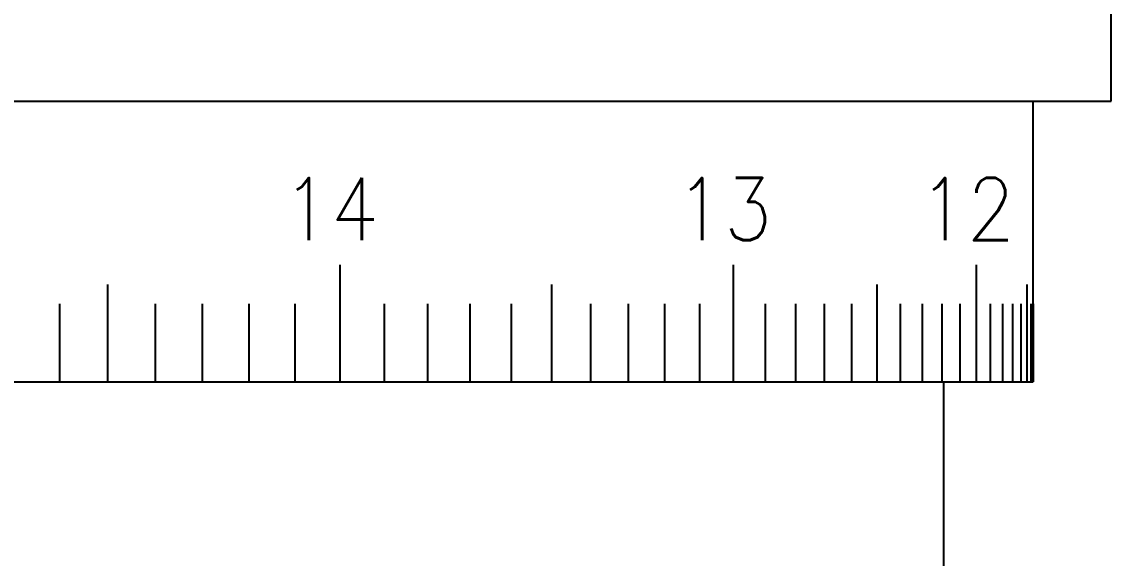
# Model space of a CAD drawing. Extents: x 10 to 127, y 10 to 351.
# Drawn here: x 88.04 to 116, y 191.47 to 205.24 of the extents above; entities that cross this region are included whole.
import ezdxf

# ---------------------------------------------------------------- set-up
doc = ezdxf.new("R2010")
doc.units = 0
doc.layers.get('0').update_dxf_attribs({"linetype": 'CONTINUOUS'})
doc.styles.add('CONVERTER_2', font='txt.shx', dxfattribs={"width": 0.9})

# ---------------------------------------------------------------- blocks, each defined once
blk = doc.blocks.new('*U21')
at = {"color": 7, "linetype": 'CONTINUOUS', "style": 'CONVERTER_2', "width": 0.9}
blk.add_text('12', height=1.6, dxfattribs=at).set_placement((111.059, 199.633))
blk = doc.blocks.new('*U22')
at = {"color": 7, "linetype": 'CONTINUOUS', "style": 'CONVERTER_2', "width": 0.9}
blk.add_text('13', height=1.6, dxfattribs=at).set_placement((104.822, 199.633))
blk = doc.blocks.new('*U23')
at = {"color": 7, "linetype": 'CONTINUOUS', "style": 'CONVERTER_2', "width": 0.9}
blk.add_text('14', height=1.6, dxfattribs=at).set_placement((94.73, 199.633))

msp = doc.modelspace()

# ---------------------------------------------------------------- linework, layer by layer
at = {"color": 7, "linetype": 'CONTINUOUS'}
for p, q in [((116, 203.2), (116, 205.986)), ((84, 203.2), (114, 203.2)), ((114, 203.2), (116, 203.2)), ((114, 196), (114, 203.2)), ((54, 196), (114, 196)), ((84, 196), (111.7, 196)), ((87.76, 196), (89.003, 196)), ((89.003, 196), (90.237, 196)), ((90.237, 196), (91.461, 196)), ((91.461, 196), (92.671, 196)), ((92.671, 196), (93.866, 196)), ((93.866, 196), (95.044, 196)), ((95.044, 196), (96.202, 196)), ((96.202, 196), (97.339, 196)), ((97.339, 196), (98.453, 196)), ((98.453, 196), (99.541, 196)), ((99.541, 196), (100.602, 196)), ((100.602, 196), (101.634, 196)), ((101.634, 196), (102.634, 196)), ((102.634, 196), (103.603, 196)), ((103.603, 196), (104.536, 196)), ((104.536, 196), (105.434, 196)), ((105.434, 196), (106.294, 196)), ((106.294, 196), (107.115, 196)), ((107.115, 196), (107.896, 196)), ((107.896, 196), (108.634, 196)), ((108.634, 196), (109.33, 196)), ((109.33, 196), (109.981, 196)), ((109.981, 196), (110.586, 196)), ((110.586, 196), (111.145, 196)), ((111.145, 196), (111.656, 196)), ((111.656, 196), (112.118, 196)), ((111.7, 196), (114, 196)), ((111.7, 164), (111.7, 196)), ((112.118, 196), (112.532, 196)), ((112.532, 196), (112.895, 196)), ((112.895, 196), (113.207, 196)), ((113.207, 196), (113.469, 196)), ((113.469, 196), (113.678, 196)), ((113.678, 196), (113.836, 196)), ((113.836, 196), (113.941, 196)), ((113.941, 196), (113.993, 196)), ((113.993, 196), (114, 196))]:
    msp.add_line(p, q, dxfattribs=at)
at = {"color": 3, "linetype": 'CONTINUOUS'}
for p, q in [((96.202, 199), (96.202, 196)), ((106.294, 199), (106.294, 196)), ((112.532, 199), (112.532, 196)), ((90.237, 198.5), (90.237, 196)), ((101.634, 198.5), (101.634, 196)), ((109.981, 198.5), (109.981, 196)), ((113.836, 198.5), (113.836, 196)), ((89.003, 198), (89.003, 196)), ((91.461, 198), (91.461, 196)), ((92.671, 198), (92.671, 196)), ((93.866, 198), (93.866, 196)), ((95.044, 198), (95.044, 196)), ((97.339, 198), (97.339, 196)), ((98.453, 198), (98.453, 196)), ((99.541, 198), (99.541, 196)), ((100.602, 198), (100.602, 196)), ((102.634, 198), (102.634, 196)), ((103.603, 198), (103.603, 196)), ((104.536, 198), (104.536, 196)), ((105.434, 198), (105.434, 196)), ((107.115, 198), (107.115, 196)), ((107.896, 198), (107.896, 196)), ((108.634, 198), (108.634, 196)), ((109.33, 198), (109.33, 196)), ((110.586, 198), (110.586, 196)), ((111.145, 198), (111.145, 196)), ((111.656, 198), (111.656, 196)), ((112.118, 198), (112.118, 196)), ((112.895, 198), (112.895, 196)), ((113.207, 198), (113.207, 196)), ((113.469, 198), (113.469, 196)), ((113.678, 198), (113.678, 196)), ((113.941, 198), (113.941, 196)), ((113.993, 198), (113.993, 196))]:
    msp.add_line(p, q, dxfattribs=at)

# ---------------------------------------------------------------- block references
at = {"color": 7, "linetype": 'CONTINUOUS'}
for name in ['*U23', '*U22', '*U21']:
    msp.add_blockref(name, (0, 0), dxfattribs=at)

doc.saveas('drawing.dxf')
